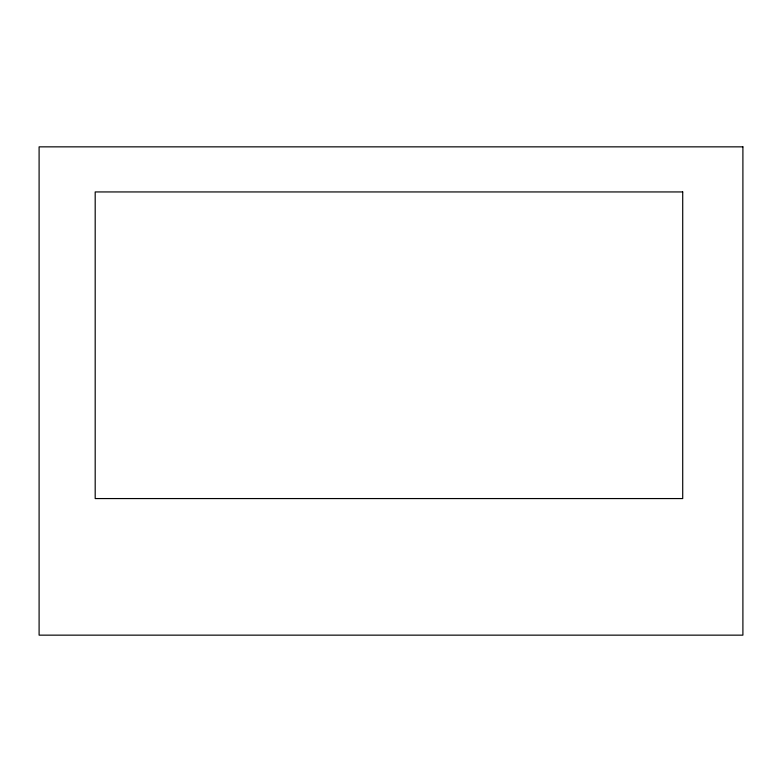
<?xml version="1.0" encoding="UTF-8"?>
<svg xmlns="http://www.w3.org/2000/svg" width="782" height="782" viewBox="0 0 782 782"><rect width="100%" height="100%" fill="white"/><g stroke="black" fill="none" stroke-linecap="round" stroke-linejoin="round"><path stroke-width="1.17" d="M742.9 146.85L39.1 146.85L39.1 635.15L742.9 635.15L742.9 146.85M682.715 191.942L95.189 191.942L95.189 498.564L682.715 498.564L682.715 191.942"/></g></svg>
